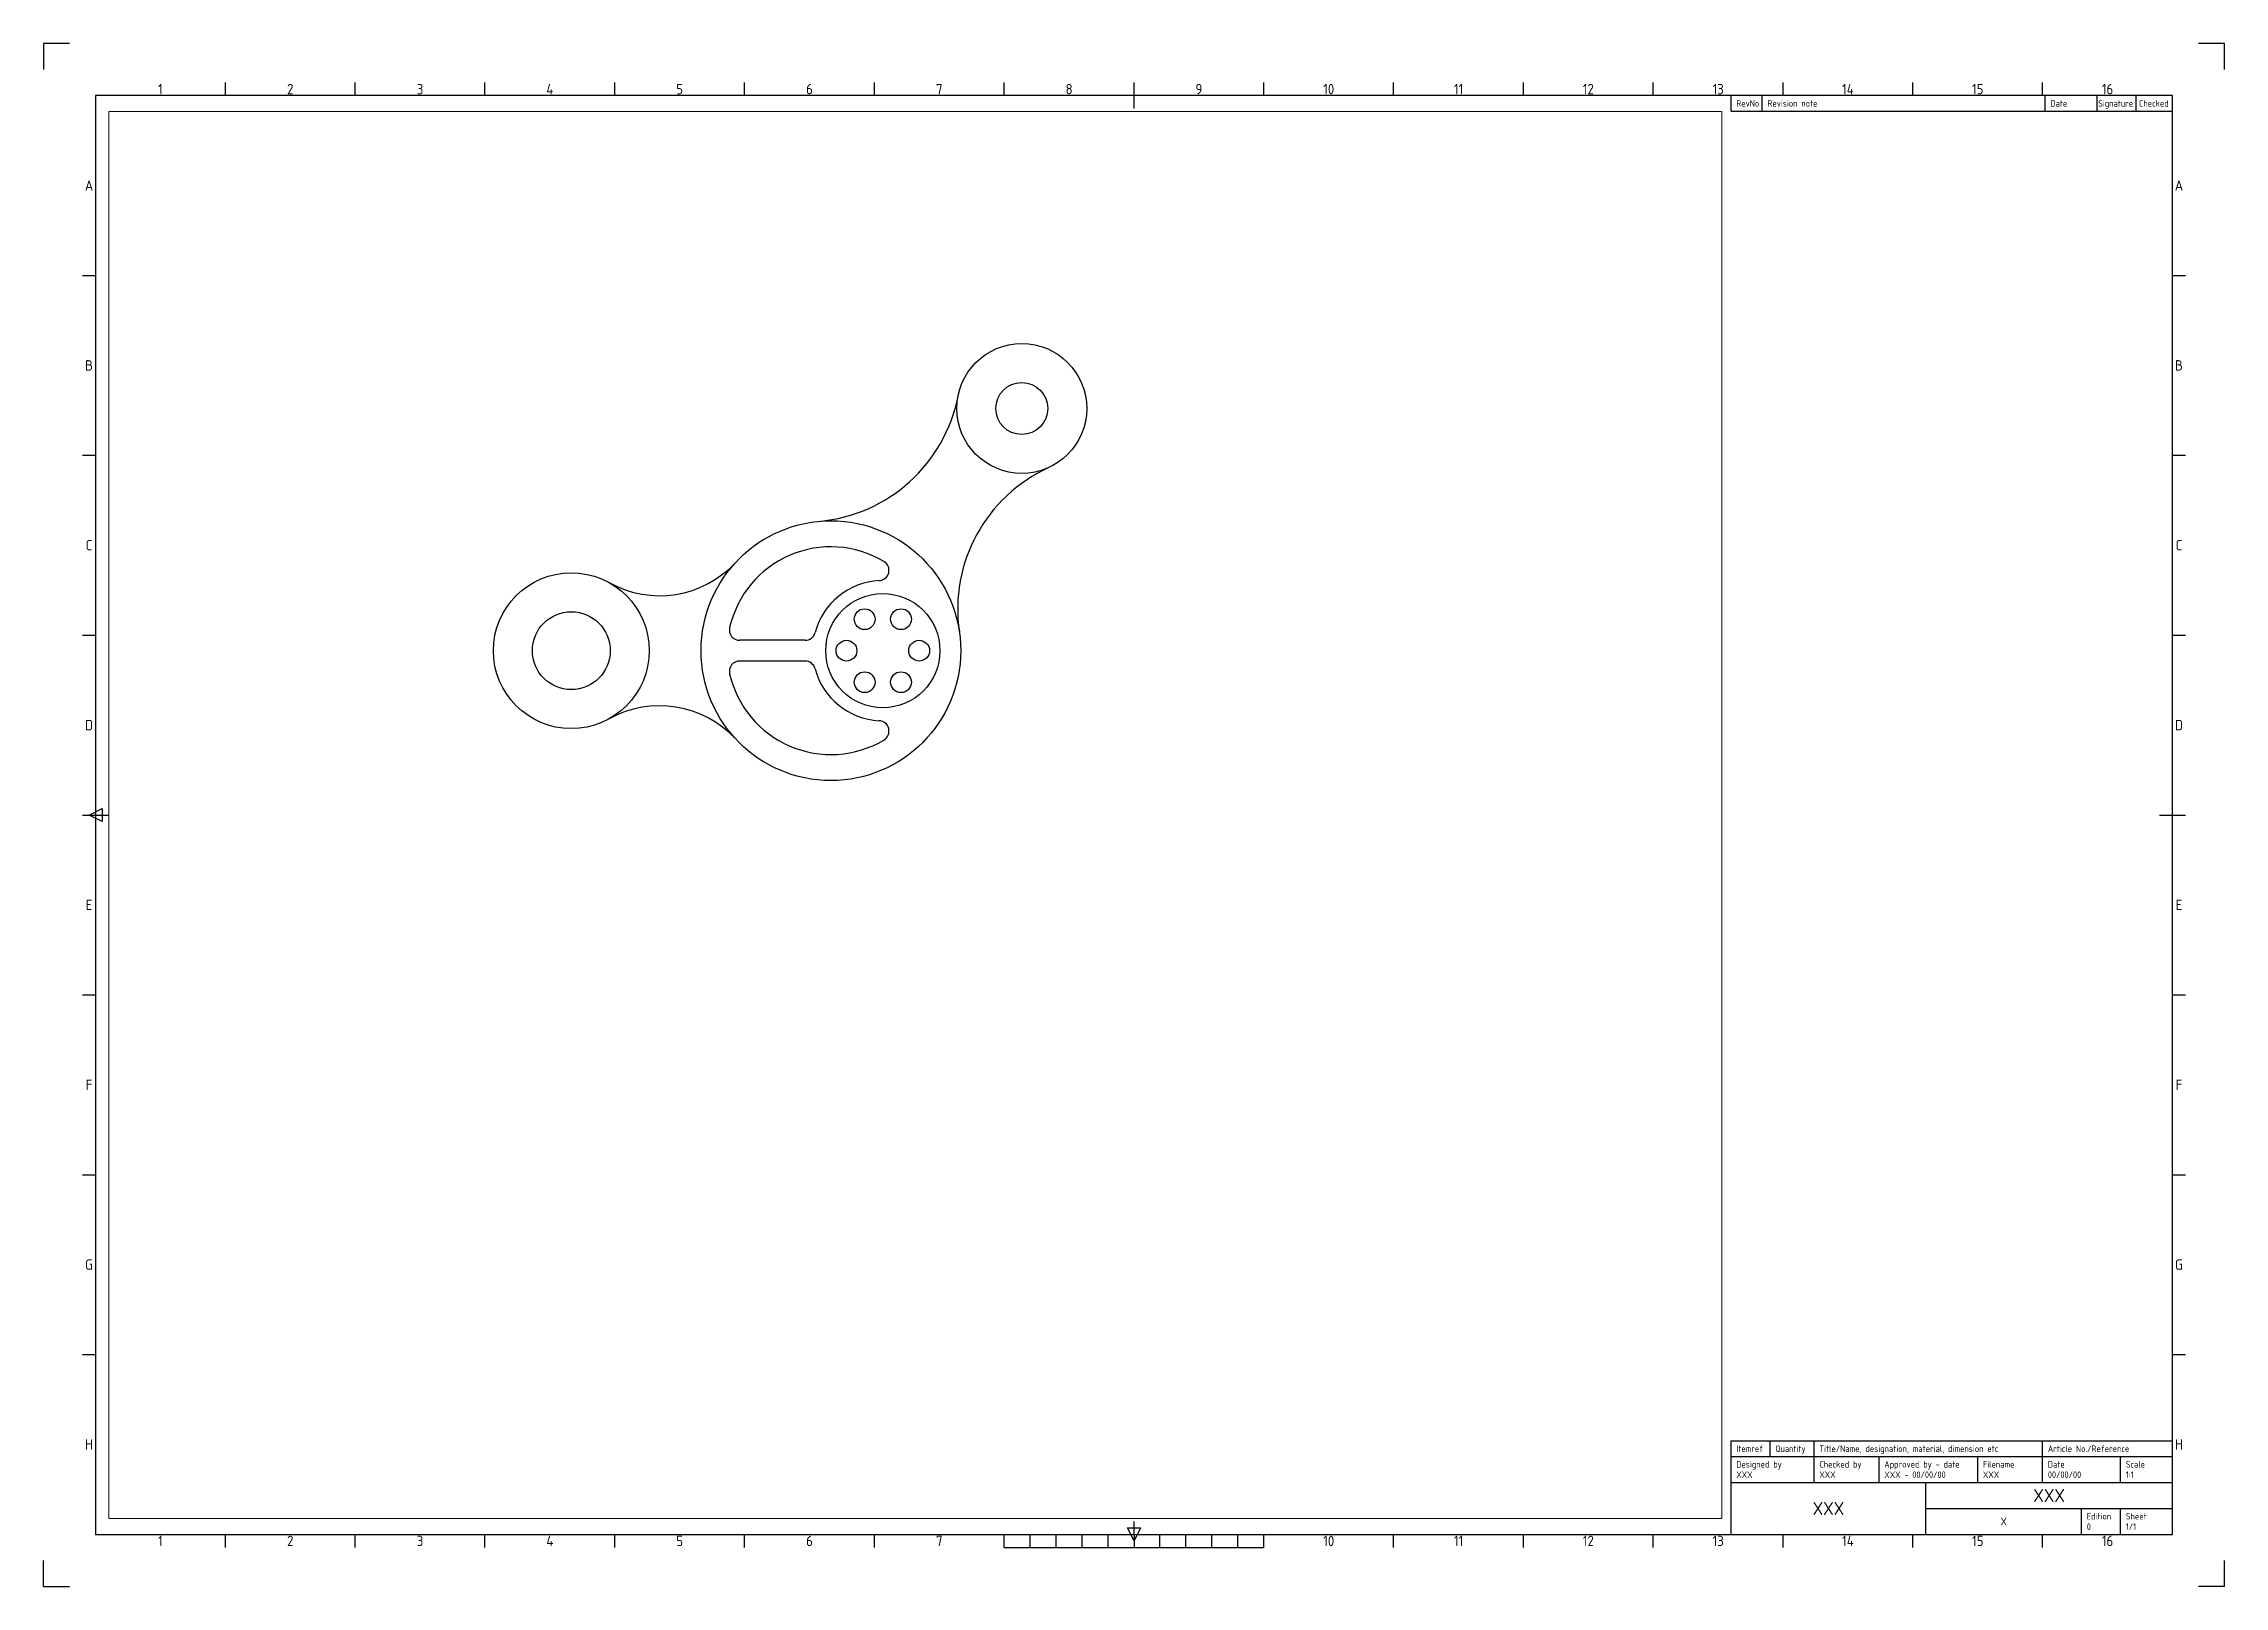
# Paper-space layout 'ISO A1 Layout' of a CAD drawing. Header units: millimetres. Extents: x 0 to 840, y 0 to 594.
# The model-space entities are those that its viewports show. They can reach past a viewport. Long polylines and large blocks are cut down to what shows.
import ezdxf
from ezdxf.enums import TextEntityAlignment as Align

# ---------------------------------------------------------------- set-up
doc = ezdxf.new("R2010")
doc.units = ezdxf.units.MM
for name, color, linetype in [('Model-Front', 7, 'Continuous'), ('Title Block', 7, 'Continuous'), ('Viewport', 5, 'Continuous')]:
    doc.layers.add(name, color=color, linetype=linetype)
doc.styles.add('ISO Proportional', font='isocp.shx')

# ---------------------------------------------------------------- blocks, each defined once
blk = doc.blocks.new('ISO A1 title block')
at = {"layer": 'Title Block'}
for p, q in [((10, 594), (0, 594)), ((0, 594), (0, 584)), ((840, 594), (830, 594)), ((840, 584), (840, 594)), ((820, 574), (20, 574)), ((20, 574), (20, 20)), ((70, 574), (70, 579)), ((120, 574), (120, 579)), ((170, 574), (170, 579)), ((220, 574), (220, 579)), ((270, 574), (270, 579)), ((320, 574), (320, 579)), ((370, 574), (370, 579)), ((420, 569), (420, 579)), ((470, 574), (470, 579)), ((520, 574), (520, 579)), ((570, 574), (570, 579)), ((620, 574), (620, 579)), ((650, 568), (650, 574)), ((662, 568), (662, 574)), ((670, 574), (670, 579)), ((720, 574), (720, 579)), ((770, 574), (770, 579)), ((771, 568), (771, 574)), ((791, 568), (791, 574)), ((806, 568), (806, 574)), ((820, 20), (820, 574)), ((650, 568), (820, 568)), ((15, 504.75), (20, 504.75)), ((820, 504.75), (825, 504.75)), ((15, 435.5), (20, 435.5)), ((820, 435.5), (825, 435.5)), ((15, 366.25), (20, 366.25)), ((820, 366.25), (825, 366.25)), ((15, 297), (25, 297)), ((17.5, 297), (22.5, 299.5)), ((22.5, 294.5), (17.5, 297)), ((22.5, 299.5), (22.5, 294.5)), ((815, 297), (825, 297)), ((15, 227.75), (20, 227.75)), ((820, 227.75), (825, 227.75)), ((15, 158.5), (20, 158.5)), ((820, 158.5), (825, 158.5)), ((15, 89.25), (20, 89.25)), ((820, 89.25), (825, 89.25)), ((650, 56), (820, 56)), ((650, 50), (650, 56)), ((665, 50), (665, 56)), ((682, 50), (682, 56)), ((770, 50), (770, 56)), ((650, 50), (820, 50)), ((650, 20), (650, 50)), ((682, 40), (682, 50)), ((707, 40), (707, 50)), ((745, 40), (745, 50)), ((770, 40), (770, 50)), ((800, 40), (800, 50)), ((650, 40), (820, 40)), ((725, 20), (725, 40)), ((725, 30), (820, 30)), ((785, 20), (785, 30)), ((800, 20), (800, 30)), ((20, 20), (820, 20)), ((70, 15), (70, 20)), ((120, 15), (120, 20)), ((170, 15), (170, 20)), ((220, 15), (220, 20)), ((270, 15), (270, 20)), ((320, 15), (320, 20)), ((370, 15), (370, 20)), ((380, 15), (380, 20)), ((390, 15), (390, 20)), ((400, 15), (400, 20)), ((410, 15), (410, 20)), ((417.5, 22.5), (422.5, 22.5)), ((420, 17.5), (417.5, 22.5)), ((420, 20), (420, 25)), ((422.5, 22.5), (420, 17.5)), ((420, 20), (420, 15)), ((430, 15), (430, 20)), ((440, 15), (440, 20)), ((450, 15), (450, 20)), ((460, 15), (460, 20)), ((470, 15), (470, 20)), ((520, 15), (520, 20)), ((570, 15), (570, 20)), ((620, 15), (620, 20)), ((670, 15), (670, 20)), ((720, 15), (720, 20)), ((770, 15), (770, 20)), ((0, 0), (0, 10)), ((370, 15), (470, 15)), ((840, 0), (840, 10)), ((0, 0), (10, 0)), ((840, 0), (830, 0))]:
    blk.add_line(p, q, dxfattribs=at)
at = {"layer": 'Title Block', "style": 'ISO Proportional'}
for s, p in [('1', (45, 576.5)), ('2', (95, 576.5)), ('3', (145, 576.5)), ('4', (195, 576.5)), ('5', (245, 576.5)), ('6', (295, 576.5)), ('7', (345, 576.5)), ('8', (395, 576.5)), ('9', (445, 576.5)), ('10', (495, 576.5)), ('11', (545, 576.5)), ('12', (595, 576.5)), ('13', (645, 576.5)), ('14', (695, 576.5)), ('15', (745, 576.5)), ('16', (795, 576.5)), ('A', (17.5, 539.375)), ('A', (822.5, 539.375)), ('B', (17.5, 470.125)), ('B', (822.5, 470.125)), ('C', (17.5, 400.875)), ('C', (822.5, 400.875)), ('D', (17.5, 331.625)), ('D', (822.5, 331.625)), ('E', (17.5, 262.375)), ('E', (822.5, 262.375)), ('F', (17.5, 193.125)), ('F', (822.5, 193.125)), ('G', (17.5, 123.875)), ('G', (822.5, 123.875)), ('H', (17.5, 54.625)), ('H', (822.5, 54.625)), ('1', (45, 17.5)), ('2', (95, 17.5)), ('3', (145, 17.5)), ('4', (195, 17.5)), ('5', (245, 17.5)), ('6', (295, 17.5)), ('7', (345, 17.5)), ('10', (495, 17.5)), ('11', (545, 17.5)), ('12', (595, 17.5)), ('13', (645, 17.5)), ('14', (695, 17.5)), ('15', (745, 17.5)), ('16', (795, 17.5))]:
    blk.add_text(s, height=4, dxfattribs=at).set_placement(p, align=Align.MIDDLE)
for s, p in [('RevNo', (652, 571)), ('Revision note', (664, 571)), ('Date', (773, 571)), ('Signature', (791.361, 571)), ('Checked', (807.083, 571)), ('Itemref', (652, 53)), ('Quantity', (667, 53)), ('Title/Name, designation, material, dimension etc', (684, 53)), ('Article No./Reference', (772, 53)), ('Designed by', (652, 47)), ('Checked by', (684, 47)), ('Approved by - date', (709, 47)), ('Filename', (747, 47)), ('Date', (772, 47)), ('Scale', (802, 47)), ('Edition', (787, 27)), ('Sheet', (802, 27))]:
    blk.add_text(s, height=2.5, dxfattribs=at).set_placement(p, align=Align.MIDDLE_LEFT)
at = {"layer": 'Title Block', "style": 'ISO Proportional', "flags": 8}
for tag, p in [('DESIGNED_BY', (652, 43)), ('CHECKED_BY', (684, 43)), ('APPROVED_BY_DATE', (709, 43)), ('FILENAME', (747, 43)), ('DATE', (772, 43)), ('SCALE', (802, 43)), ('EDITION', (787, 23)), ('SHEET', (802, 23))]:
    blk.add_attdef(tag, text='', height=2.5, dxfattribs=at).set_placement(p, align=Align.MIDDLE_LEFT)
for tag, height, p in [('TITLE', 5, (772.5, 35)), ('OWNER', 5, (687.5, 30)), ('DRAWING_NUMBER', 3, (755, 25))]:
    blk.add_attdef(tag, text='', height=height, dxfattribs=at).set_placement(p, align=Align.MIDDLE)
blk = doc.blocks.new('*U2')
at = {"layer": 'Model-Front'}
blk.add_circle((0, 0), 4, dxfattribs=at)
blk = doc.blocks.new('*U3')
at = {"layer": 'Model-Front', "color": 0, "linetype": 'ByBlock', "lineweight": -2, "transparency": 16777216}
for p, rotation in [((417.46, 178.25), 120), ((431.46, 178.25), 59.99999999999999), ((410.46, 166.12), 180), ((417.46, 154), 239.9999999999999), ((431.46, 154), 299.9999999999999)]:
    blk.add_blockref('*U2', p, dxfattribs=dict(at, rotation=rotation))
blk.add_blockref('*U2', (438.46, 166.12), dxfattribs=at)

msp = doc.modelspace()

# ---------------------------------------------------------------- linework, layer by layer
at = {"layer": 'Model-Front'}
for p, q in [((167.69, 242.27), (142.54, 242.27)), ((167.69, 234.27), (142.54, 234.27))]:
    msp.add_line(p, q, dxfattribs=at)
for centre, radius in [((251.16, 331.52), 25), ((251.16, 331.52), 10), ((177.64, 238.27), 50), ((77.64, 238.27), 30), ((77.64, 238.27), 15), ((197.64, 238.27), 22)]:
    msp.add_circle(centre, radius, dxfattribs=at)
for centre, radius, start, end in [((167.73, 347.82), 60, 275.16616, 348.94721), ((286.48, 254.21), 60, 114.55268, 188.33372), ((177.64, 238.27), 40, 59.30841, 167.16041), ((111.64, 299.45), 40, 240.94072, 317.16657), ((196.01, 269.22), 4, 273.00478, 59.30841), ((197.64, 238.27), 27, 93.00478, 165.04475), ((142.54, 246.27), 4, 167.16041, 270), ((167.69, 246.27), 4, 270, 345.04475), ((142.54, 230.27), 4, 90, 192.83959), ((177.64, 238.27), 40, 192.83959, 300.69159), ((167.69, 230.27), 4, 14.95525, 90), ((197.64, 238.27), 27, 194.95525, 266.99522), ((111.64, 177.08), 40, 42.83343, 119.05928), ((196.01, 207.31), 4, 300.69159, 86.99522)]:
    msp.add_arc(centre, radius, start, end, dxfattribs=at)

# ---------------------------------------------------------------- block references
msp.add_blockref('*U3', (-226.82, 72.14), dxfattribs=at)

psp = doc.layouts.new('ISO A1 Layout')

# ---------------------------------------------------------------- block references
at = {"layer": 'Title Block'}
ref = psp.add_blockref('ISO A1 title block', (0, 0), dxfattribs=at)
ref.add_attrib('CHECKED_BY', 'XXX', dxfattribs={"height": 2.5, "style": 'ISO Proportional'}).set_placement((684, 43), align=Align.MIDDLE_LEFT)
ref.add_attrib('OWNER', 'XXX', dxfattribs={"height": 5, "style": 'ISO Proportional'}).set_placement((687.5, 30), align=Align.MIDDLE)
ref.add_attrib('DESIGNED_BY', 'XXX', dxfattribs={"height": 2.5, "style": 'ISO Proportional'}).set_placement((652, 43), align=Align.MIDDLE_LEFT)
ref.add_attrib('FILENAME', 'XXX', dxfattribs={"height": 2.5, "style": 'ISO Proportional'}).set_placement((747, 43), align=Align.MIDDLE_LEFT)
ref.add_attrib('DRAWING_NUMBER', 'X', dxfattribs={"height": 3, "style": 'ISO Proportional'}).set_placement((755, 25), align=Align.MIDDLE)
ref.add_attrib('APPROVED_BY_DATE', 'XXX - 00/00/00', dxfattribs={"height": 2.5, "style": 'ISO Proportional'}).set_placement((709, 43), align=Align.MIDDLE_LEFT)
ref.add_attrib('TITLE', 'XXX', dxfattribs={"height": 5, "style": 'ISO Proportional'}).set_placement((772.5, 35), align=Align.MIDDLE)
ref.add_attrib('DATE', '00/00/00', dxfattribs={"height": 2.5, "style": 'ISO Proportional'}).set_placement((772, 43), align=Align.MIDDLE_LEFT)
ref.add_attrib('EDITION', '0', dxfattribs={"height": 2.5, "style": 'ISO Proportional'}).set_placement((787, 23), align=Align.MIDDLE_LEFT)
ref.add_attrib('SHEET', '1/1', dxfattribs={"height": 2.5, "style": 'ISO Proportional'}).set_placement((802, 23), align=Align.MIDDLE_LEFT)
ref.add_attrib('SCALE', '1:1', dxfattribs={"height": 2.5, "style": 'ISO Proportional'}).set_placement((802, 43), align=Align.MIDDLE_LEFT)

# ---------------------------------------------------------------- viewports
at = {"layer": 'Viewport'}
psp.add_viewport(center=(335.81, 297.04), size=(621.27, 541.7392), view_center_point=(210.2, 175.04), view_height=541.7392, dxfattribs=at)

doc.saveas('drawing.dxf')
